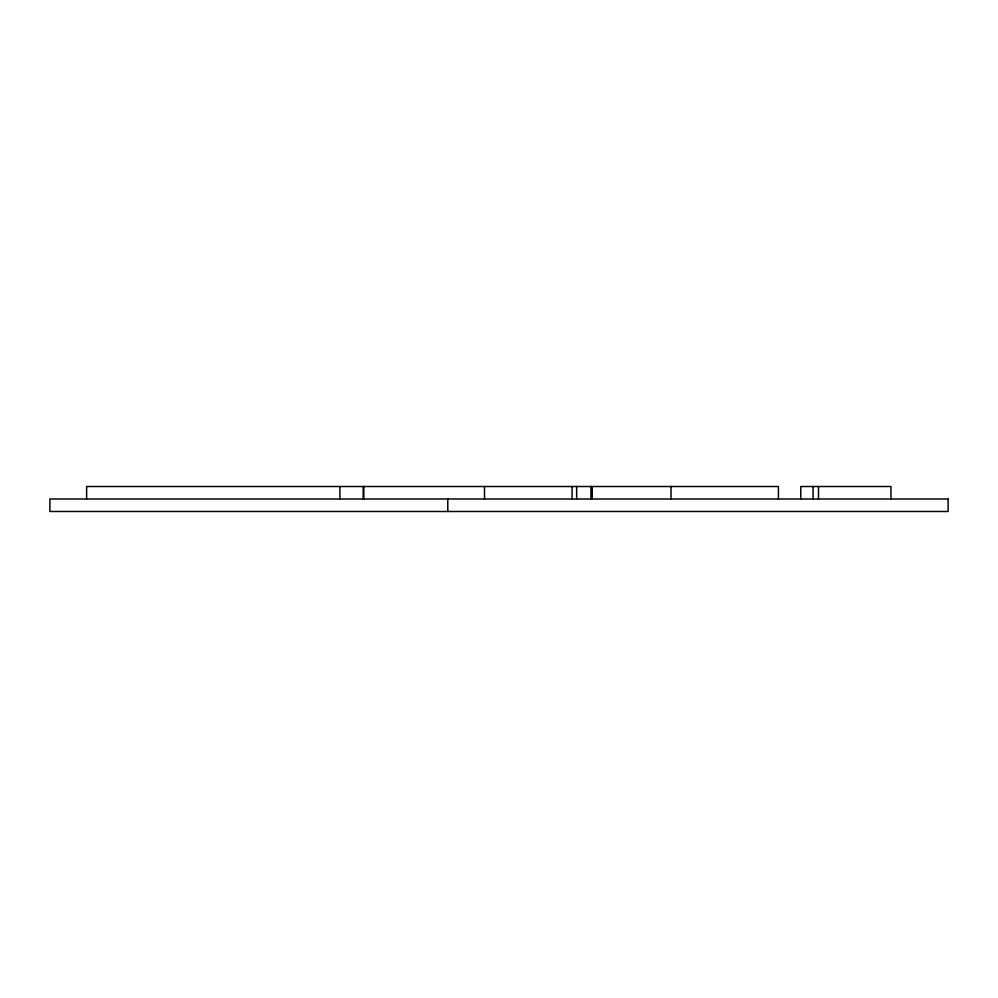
<?xml version="1.0" encoding="UTF-8"?>
<svg xmlns="http://www.w3.org/2000/svg" width="998" height="998" viewBox="0 0 998 998"><rect width="100%" height="100%" fill="white"/><g stroke="black" fill="none" stroke-linecap="round" stroke-linejoin="round"><path stroke-width="1.5" d="M890.965 499L890.965 486.513L800.77 486.513L800.77 499M818.51 486.513L818.51 499M813.083 486.513L813.083 499M778.415 499L778.415 486.513L86.626 486.513L86.626 499M671.018 486.513L671.018 499M592.263 486.513L592.263 499M590.953 486.513L590.953 499M576.657 486.513L576.657 499M572.054 486.513L572.054 499M484.504 486.513L484.504 499M447.778 499L447.778 511.487M363.833 486.513L363.833 499M363.185 486.513L363.185 499M339.919 486.513L339.919 499M948.1 499L49.9 499L49.9 511.487L948.1 511.487L948.1 499"/></g></svg>
